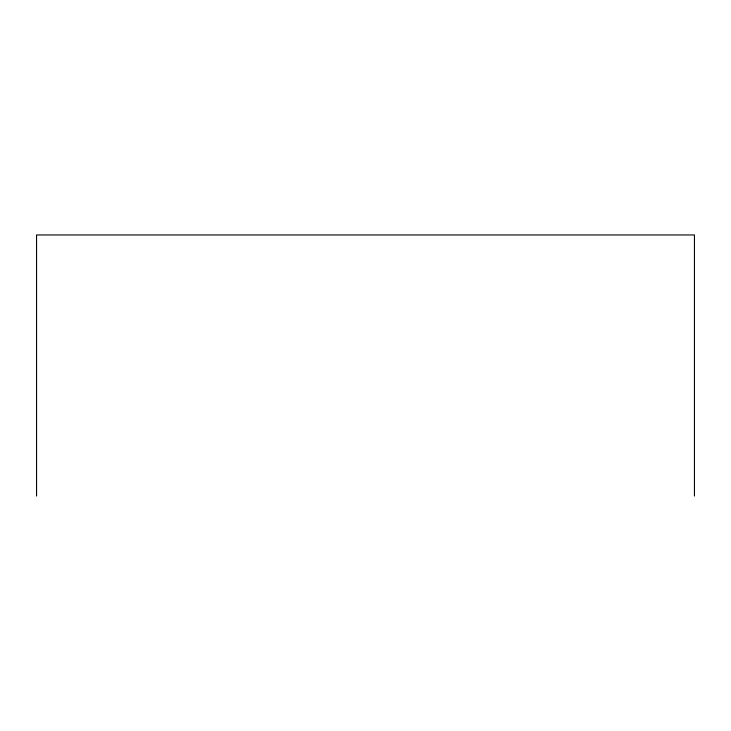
<?xml version="1.0" encoding="UTF-8"?>
<svg xmlns="http://www.w3.org/2000/svg" width="731" height="731" viewBox="0 0 731 731"><rect width="100%" height="100%" fill="white"/><g stroke="black" fill="none" stroke-linecap="round" stroke-linejoin="round"><path stroke-width="1.1" d="M694.45 496.038L694.45 234.962L36.55 234.962L36.55 496.038"/></g></svg>
